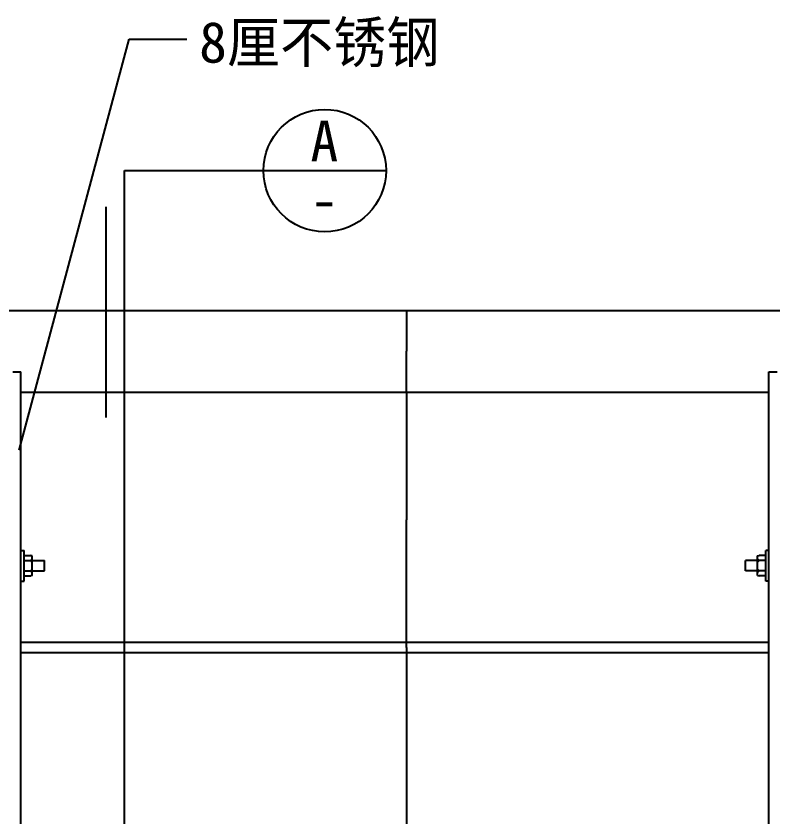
# Model space of a CAD drawing. Header units: metres. Extents: x 294 to 3346, y 3148 to 4721.
# Drawn here: x 1458 to 2198, y 3936 to 4721 of the extents above; entities that cross this region are included whole.
import ezdxf

# ---------------------------------------------------------------- set-up
doc = ezdxf.new("R2010")
doc.units = ezdxf.units.M
for name, color, linetype in [('3', 3, 'Continuous'), ('4', 4, 'Continuous'), ('7', 7, 'Continuous'), ('DIM', 3, 'Continuous'), ('TEXT', 3, 'Continuous')]:
    doc.layers.add(name, color=color, linetype=linetype)
doc.dimstyles.get("Standard").update_dxf_attribs({"dimtxt": 2.5, "dimasz": 2.5, "dimexe": 1.25, "dimexo": 0.625, "dimtad": 1, "dimcen": 2.5, "dimazin": 3, "dimtfac": 1, "dimtmove": 0, "dimatfit": 3})

# ---------------------------------------------------------------- blocks, each defined once
blk = doc.blocks.new('*D1')
for p, q in [((1839.79, 4102.45), (1839.79, 3902.45)), ((1839.54, 3902.45), (1839.29, 3902.45)), ((1839.79, 3702.45), (1839.79, 3902.45)), ((1839.79, 3902.45), (1839.79, 3902.45)), ((1840.04, 3902.45), (1840.29, 3902.45))]:
    blk.add_line(p, q)
at = {"layer": 'Defpoints'}
for p in [(1839.79, 4102.45), (1839.79, 3902.45), (1839.79, 3702.45)]:
    blk.add_point(p, dxfattribs=at)
at = {"layer": 'DIM', "insert": (1839.79, 3903.575), "char_height": 1, "attachment_point": 5}
blk.add_mtext('0', dxfattribs=at)
blk = doc.blocks.new('*D2')
for p, q in [((1839.79, 4432.45), (1839.79, 4392.45)), ((1839.54, 4392.45), (1839.29, 4392.45)), ((1839.79, 4352.45), (1839.79, 4392.45)), ((1839.79, 4392.45), (1839.79, 4392.45)), ((1840.04, 4392.45), (1840.29, 4392.45))]:
    blk.add_line(p, q)
at = {"layer": 'Defpoints'}
for p in [(1839.79, 4432.45), (1839.79, 4392.45), (1839.79, 4352.45)]:
    blk.add_point(p, dxfattribs=at)
at = {"layer": 'DIM', "insert": (1839.79, 4393.575), "char_height": 1, "attachment_point": 5}
blk.add_mtext('0', dxfattribs=at)
blk = doc.blocks.new('*D3')
for p, q in [((1839.79, 4352.45), (1839.79, 4227.45)), ((1839.54, 4227.45), (1839.29, 4227.45)), ((1839.79, 4102.45), (1839.79, 4227.45)), ((1839.79, 4227.45), (1839.79, 4227.45)), ((1840.04, 4227.45), (1840.29, 4227.45))]:
    blk.add_line(p, q)
at = {"layer": 'Defpoints'}
for p in [(1839.79, 4352.45), (1839.79, 4227.45), (1839.79, 4102.45)]:
    blk.add_point(p, dxfattribs=at)
at = {"layer": 'DIM', "insert": (1839.79, 4228.575), "char_height": 1, "attachment_point": 5}
blk.add_mtext('0', dxfattribs=at)

msp = doc.modelspace()

# ---------------------------------------------------------------- linework, layer by layer
at = {"layer": '3'}
for p, q in [((1462.42, 4197.45), (1465.42, 4197.45)), ((1465.42, 4167.45), (1465.42, 4197.45)), ((2194.42, 4197.45), (2191.42, 4197.45)), ((2191.42, 4167.45), (2191.42, 4197.45)), ((1465.42, 4192.45), (1471.96, 4192.45)), ((1473.42, 4192.1), (1471.96, 4192.45)), ((1471.96, 4187.45), (1473.42, 4189.13)), ((1473.42, 4172.81), (1473.42, 4192.1)), ((2183.42, 4192.1), (2184.87, 4192.45)), ((2183.42, 4172.81), (2183.42, 4192.1)), ((2184.87, 4187.45), (2183.42, 4189.13)), ((2191.42, 4192.45), (2184.87, 4192.45)), ((1465.42, 4187.45), (1471.96, 4187.45)), ((1471.96, 4187.45), (1473.42, 4185.77)), ((1473.42, 4187.45), (1485.42, 4187.45)), ((1485.42, 4177.45), (1485.42, 4187.45)), ((2171.42, 4177.45), (2171.42, 4187.45)), ((2183.42, 4187.45), (2171.42, 4187.45)), ((2184.87, 4187.45), (2183.42, 4185.77)), ((2191.42, 4187.45), (2184.87, 4187.45)), ((1465.42, 4177.45), (1471.96, 4177.45)), ((1471.96, 4177.45), (1473.42, 4179.13)), ((1471.96, 4177.45), (1473.42, 4175.77)), ((1473.42, 4177.45), (1485.42, 4177.45)), ((2183.42, 4177.45), (2171.42, 4177.45)), ((2184.87, 4177.45), (2183.42, 4179.13)), ((2184.87, 4177.45), (2183.42, 4175.77)), ((2191.42, 4177.45), (2184.87, 4177.45)), ((1462.42, 4167.45), (1465.42, 4167.45)), ((1465.42, 4172.45), (1471.96, 4172.45)), ((1473.42, 4172.81), (1471.96, 4172.45)), ((2183.42, 4172.81), (2184.87, 4172.45)), ((2191.42, 4172.45), (2184.87, 4172.45)), ((2194.42, 4167.45), (2191.42, 4167.45)), ((1462.42, 4107.45), (2194.42, 4107.45)), ((1462.42, 4097.45), (2194.42, 4097.45))]:
    msp.add_line(p, q, dxfattribs=at)
at = {"layer": '4'}
for p, q in [((506.08, 4432.45), (2488.5, 4432.45)), ((1462.42, 4352.45), (2194.42, 4352.45))]:
    msp.add_line(p, q, dxfattribs=at)
at = {"layer": '7'}
for p, q in [((1454.42, 4372.45), (1462.42, 4372.45)), ((1462.42, 3432.45), (1462.42, 4372.45)), ((2194.42, 3432.45), (2194.42, 4372.45)), ((2194.42, 4372.45), (2202.42, 4372.45))]:
    msp.add_line(p, q, dxfattribs=at)
at = {"layer": 'DIM'}
for p, q in [((1563.91, 3429.22), (1563.91, 4569.35)), ((1563.91, 4569.35), (1819.72, 4569.35)), ((1545.88, 4327.5), (1545.88, 4533.84))]:
    msp.add_line(p, q, dxfattribs=at)
msp.add_lwpolyline([(1699.72, 4569.35), (1819.72, 4569.35)], dxfattribs=at)
msp.add_circle((1759.72, 4569.35), 60, dxfattribs=at)

# ---------------------------------------------------------------- texts
for s, p in [('A', (1745.73, 4578.42)), ('-', (1745.62, 4521.09))]:
    msp.add_text(s, height=40, dxfattribs=at).set_placement(p)
at = {"layer": 'TEXT'}
msp.add_text('8厘不锈钢', height=40, dxfattribs=at).set_placement((1636.78, 4675.1))

# ---------------------------------------------------------------- dimensions: what is measured, and where the dimension line sits
at = {"layer": 'DIM'}
for base, p1, p2, picture, middle in [((1839.79, 4392.45), (1839.79, 4432.45), (1839.79, 4352.45), '*D2', (1839.79, 4393.575)), ((1839.79, 4227.45), (1839.79, 4352.45), (1839.79, 4102.45), '*D3', (1839.79, 4228.575)), ((1839.79, 3902.45), (1839.79, 4102.45), (1839.79, 3702.45), '*D1', (1839.79, 3903.575))]:
    dim = msp.add_linear_dim(base=base, p1=p1, p2=p2, dimstyle='Standard', dxfattribs=at)
    dim.commit()
    dim.dimension.update_dxf_attribs({"geometry": picture, "text_midpoint": middle})

# ---------------------------------------------------------------- leaders
msp.add_leader([(1460.76, 4295.65), (1568.48, 4697.96), (1624.8, 4697.96)], dimstyle='Standard', dxfattribs=at)

doc.saveas('drawing.dxf')
